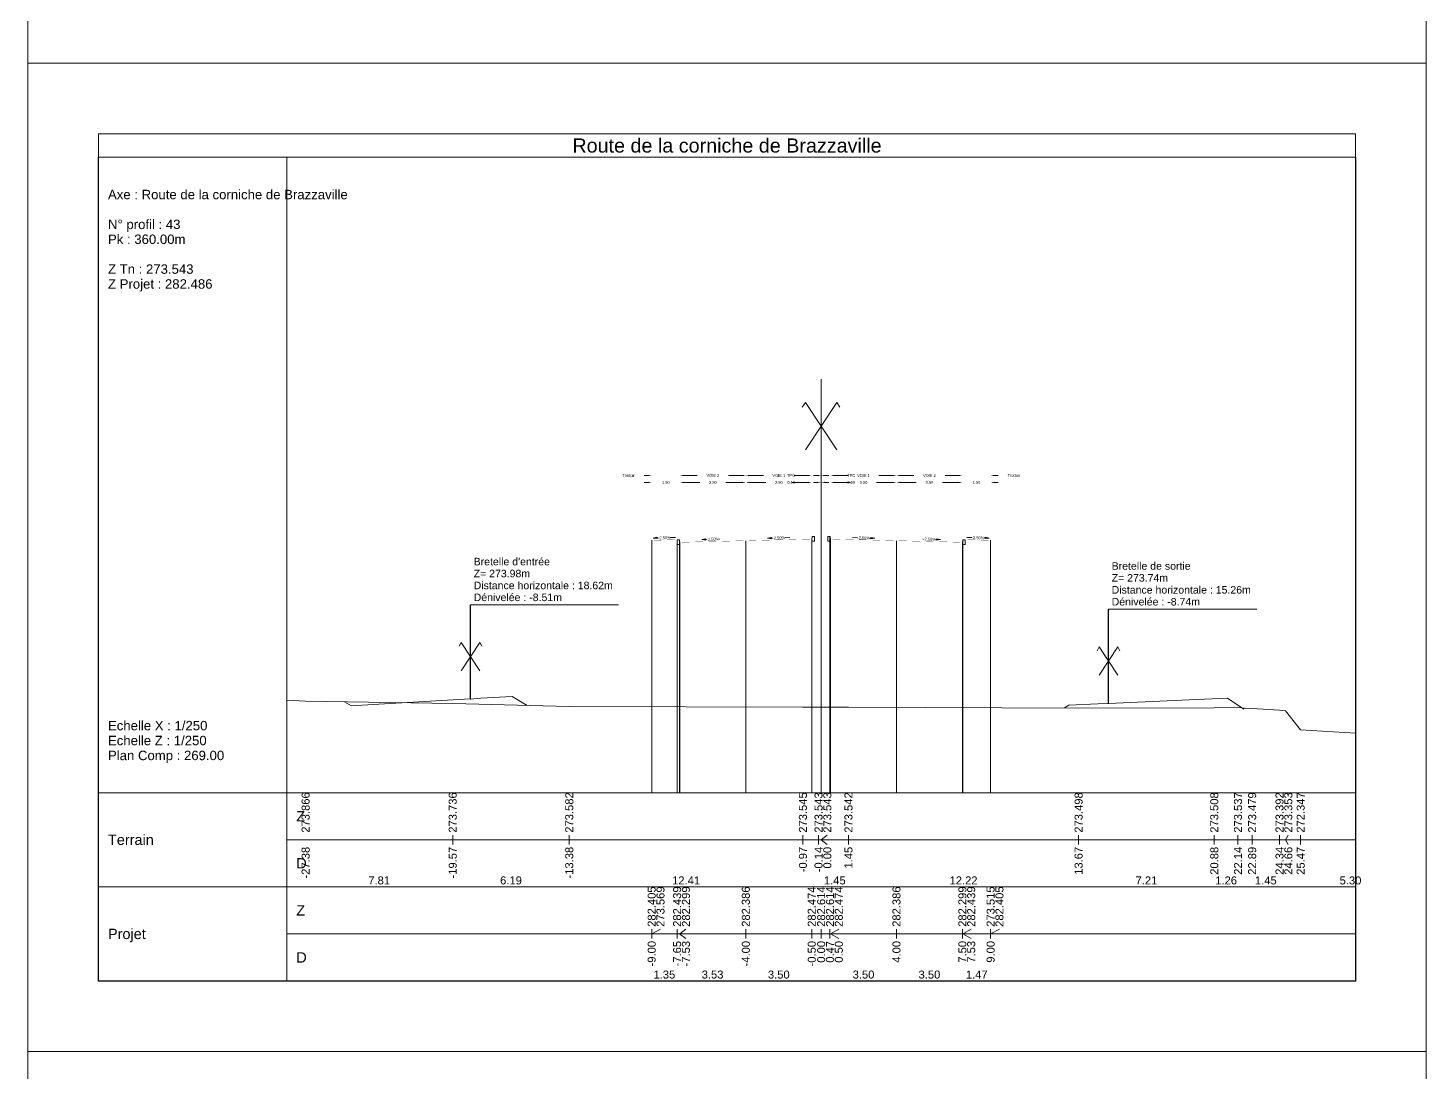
# Model space of a CAD drawing. Extents: x 0 to 74, y -372 to 1003.
# Drawn here: x 0 to 74.2, y 561.1 to 616.5 of the extents above; entities that cross this region are included whole.
import ezdxf
from ezdxf.enums import TextEntityAlignment as Align

# ---------------------------------------------------------------- set-up
doc = ezdxf.new("R2010")
doc.units = 0
doc.header["$LTSCALE"] = 2
doc.header["$PDSIZE"] = -0.004
doc.layers.get('0').update_dxf_attribs({"lineweight": 0})
for name, color, linetype, lineweight in [('Route - Profils type - Content session name', 7, 'Continuous', 0), ('Route - Profils type - PT SC CHAU TROTTOIR', 5, 'Continuous', 0), ('Route - Route de la corniche de Brazzaville - PT - Cadre_P43', 7, 'Continuous', 0), ('Route - Route de la corniche de Brazzaville - PT - Terrain_P43', 5, 'Continuous', 0)]:
    doc.layers.add(name, color=color, linetype=linetype, lineweight=lineweight)
doc.styles.add('CadreTitre', font='arial.ttf', dxfattribs={"height": 0.003})
doc.styles.add('Cotation', font='arial.ttf')
doc.styles.add('CoteHor', font='arial.ttf', dxfattribs={"height": 0.0022})
doc.styles.add('CoteHorA', font='arial.ttf', dxfattribs={"height": 0.0022})
doc.styles.add('CoteTitre', font='arial.ttf', dxfattribs={"height": 0.0017})
doc.styles.add('CoteTitreA', font='arial.ttf', dxfattribs={"height": 0.0017})
doc.styles.add('CoteVert', font='arial.ttf', dxfattribs={"height": 0.0017})
doc.styles.add('CoteVertA', font='arial.ttf', dxfattribs={"height": 0.0017})
doc.styles.add('Multi Axes', font='arial.ttf', dxfattribs={"height": 0.4})
doc.styles.add('ProfilCartouche', font='arial.ttf', dxfattribs={"height": 0.002})
doc.dimstyles.new('BRAZZAVILLE', dxfattribs={"dimtxt": 0.15, "dimasz": 0.2, "dimexe": 0.5, "dimexo": 0.5, "dimgap": 0.5, "dimtad": 0, "dimzin": 0, "dimdsep": 46, "dimtxsty": 'Cotation', "dimsah": 1, "dimcen": 0.1, "dimse1": 1, "dimse2": 1, "dimclrd": 1, "dimclre": 256, "dimclrt": 1, "dimaunit": 2, "dimazin": 0, "dimtfac": 1, "dimtdec": 4, "dimtofl": 0, "dimtmove": 0, "dimatfit": 1, "dimfxl": 1, "dimtolj": 1, "dimtzin": 0, "dimlwd": 0, "dimlwe": 0, "dimarcsym": 0})
doc.dimstyles.get("Standard").update_dxf_attribs({"dimtxt": 0.18, "dimasz": 0.18, "dimexe": 0.18, "dimexo": 0.0625, "dimgap": 0.09, "dimtad": 0, "dimtih": 1, "dimtoh": 1, "dimdec": 4, "dimzin": 0, "dimdsep": 46, "dimtxsty": 'Standard', "dimcen": 0.09, "dimadec": 0, "dimazin": 0, "dimtfac": 1, "dimtdec": 4, "dimtofl": 0, "dimtmove": 0, "dimatfit": 3, "dimfxl": 1, "dimtolj": 1, "dimtzin": 0, "dimarcsym": 0})

# ---------------------------------------------------------------- blocks, each defined once
blk = doc.blocks.new('*D219')
at = {"layer": 'Defpoints', "color": 0, "transparency": 16777216}
for p in [(41.625, 592.406), (41.625, 592.402), (42.125, 589.406)]:
    blk.add_point(p, dxfattribs=at)
at = {"layer": 'Route - Profils type - PT SC CHAU TROTTOIR', "color": 1, "lineweight": 0, "transparency": 16777216}
for p, q in [((41.425, 592.402), (41.225, 592.402)), ((42.325, 592.402), (42.525, 592.402))]:
    blk.add_line(p, q, dxfattribs=at)
at = {"layer": 'Route - Profils type - PT SC CHAU TROTTOIR', "color": 1, "transparency": 16777216}
for points in [[(41.425, 592.435), (41.425, 592.369), (41.625, 592.402)], [(42.325, 592.435), (42.325, 592.369), (42.125, 592.402)]]:
    blk.add_solid(points, dxfattribs=at)
at = {"layer": 'Route - Profils type - PT SC CHAU TROTTOIR', "color": 1, "transparency": 16777216, "insert": (40.53, 592.402), "char_height": 0.15, "attachment_point": 5, "style": 'Cotation'}
blk.add_mtext('\\A1;0.50', dxfattribs=at)
blk = doc.blocks.new('*D220')
at = {"layer": 'Defpoints', "color": 0, "transparency": 16777216}
for p in [(38.125, 592.406), (38.125, 592.402), (41.625, 592.406)]:
    blk.add_point(p, dxfattribs=at)
at = {"layer": 'Route - Profils type - PT SC CHAU TROTTOIR', "color": 1, "lineweight": 0, "transparency": 16777216}
for p, q in [((38.325, 592.402), (39.18, 592.402)), ((41.425, 592.402), (40.57, 592.402))]:
    blk.add_line(p, q, dxfattribs=at)
at = {"layer": 'Route - Profils type - PT SC CHAU TROTTOIR', "color": 1, "transparency": 16777216}
for points in [[(38.325, 592.435), (38.325, 592.369), (38.125, 592.402)], [(41.425, 592.435), (41.425, 592.369), (41.625, 592.402)]]:
    blk.add_solid(points, dxfattribs=at)
at = {"layer": 'Route - Profils type - PT SC CHAU TROTTOIR', "color": 1, "transparency": 16777216, "insert": (39.875, 592.402), "char_height": 0.15, "attachment_point": 5, "style": 'Cotation'}
blk.add_mtext('\\A1;3.50', dxfattribs=at)
blk = doc.blocks.new('*D221')
at = {"layer": 'Defpoints', "color": 0, "transparency": 16777216}
for p in [(34.625, 592.406), (34.625, 592.402), (38.125, 592.406)]:
    blk.add_point(p, dxfattribs=at)
at = {"layer": 'Route - Profils type - PT SC CHAU TROTTOIR', "color": 1, "lineweight": 0, "transparency": 16777216}
for p, q in [((34.825, 592.402), (35.68, 592.402)), ((37.925, 592.402), (37.07, 592.402))]:
    blk.add_line(p, q, dxfattribs=at)
at = {"layer": 'Route - Profils type - PT SC CHAU TROTTOIR', "color": 1, "transparency": 16777216}
for points in [[(34.825, 592.435), (34.825, 592.369), (34.625, 592.402)], [(37.925, 592.435), (37.925, 592.369), (38.125, 592.402)]]:
    blk.add_solid(points, dxfattribs=at)
at = {"layer": 'Route - Profils type - PT SC CHAU TROTTOIR', "color": 1, "transparency": 16777216, "insert": (36.375, 592.402), "char_height": 0.15, "attachment_point": 5, "style": 'Cotation'}
blk.add_mtext('\\A1;3.50', dxfattribs=at)
blk = doc.blocks.new('*D222')
at = {"layer": 'Defpoints', "color": 0, "transparency": 16777216}
for p in [(33.125, 592.406), (33.125, 592.402), (34.625, 592.406)]:
    blk.add_point(p, dxfattribs=at)
at = {"layer": 'Route - Profils type - PT SC CHAU TROTTOIR', "color": 1, "lineweight": 0, "transparency": 16777216}
for p, q in [((32.925, 592.402), (32.725, 592.402)), ((34.825, 592.402), (35.025, 592.402))]:
    blk.add_line(p, q, dxfattribs=at)
at = {"layer": 'Route - Profils type - PT SC CHAU TROTTOIR', "color": 1, "transparency": 16777216}
for points in [[(32.925, 592.435), (32.925, 592.369), (33.125, 592.402)], [(34.825, 592.435), (34.825, 592.369), (34.625, 592.402)]]:
    blk.add_solid(points, dxfattribs=at)
at = {"layer": 'Route - Profils type - PT SC CHAU TROTTOIR', "color": 1, "transparency": 16777216, "insert": (33.875, 592.402), "char_height": 0.15, "attachment_point": 5, "style": 'Cotation'}
blk.add_mtext('\\A1;1.50', dxfattribs=at)
blk = doc.blocks.new('*D223')
at = {"layer": 'Defpoints', "color": 0, "transparency": 16777216}
for p in [(41.625, 592.765), (41.625, 592.206), (42.125, 589.406)]:
    blk.add_point(p, dxfattribs=at)
at = {"layer": 'Route - Profils type - PT SC CHAU TROTTOIR', "color": 1, "lineweight": 0, "transparency": 16777216}
for p, q in [((41.425, 592.765), (41.225, 592.765)), ((42.325, 592.765), (42.525, 592.765))]:
    blk.add_line(p, q, dxfattribs=at)
at = {"layer": 'Route - Profils type - PT SC CHAU TROTTOIR', "color": 1, "transparency": 16777216}
for points in [[(41.425, 592.799), (41.425, 592.732), (41.625, 592.765)], [(42.325, 592.799), (42.325, 592.732), (42.125, 592.765)]]:
    blk.add_solid(points, dxfattribs=at)
at = {"layer": 'Route - Profils type - PT SC CHAU TROTTOIR', "color": 1, "transparency": 16777216, "insert": (40.522, 592.765), "char_height": 0.15, "attachment_point": 5, "style": 'Cotation'}
blk.add_mtext('\\A1;TPC', dxfattribs=at)
blk = doc.blocks.new('*D224')
at = {"layer": 'Defpoints', "color": 0, "transparency": 16777216}
for p in [(38.125, 592.765), (38.125, 592.406), (41.625, 592.206)]:
    blk.add_point(p, dxfattribs=at)
at = {"layer": 'Route - Profils type - PT SC CHAU TROTTOIR', "color": 1, "lineweight": 0, "transparency": 16777216}
for p, q in [((38.325, 592.765), (39.057, 592.765)), ((41.425, 592.765), (40.693, 592.765))]:
    blk.add_line(p, q, dxfattribs=at)
at = {"layer": 'Route - Profils type - PT SC CHAU TROTTOIR', "color": 1, "transparency": 16777216}
for points in [[(38.325, 592.799), (38.325, 592.732), (38.125, 592.765)], [(41.425, 592.799), (41.425, 592.732), (41.625, 592.765)]]:
    blk.add_solid(points, dxfattribs=at)
at = {"layer": 'Route - Profils type - PT SC CHAU TROTTOIR', "color": 1, "transparency": 16777216, "insert": (39.875, 592.765), "char_height": 0.15, "attachment_point": 5, "style": 'Cotation'}
blk.add_mtext('\\A1;VOIE 1', dxfattribs=at)
blk = doc.blocks.new('*D225')
at = {"layer": 'Defpoints', "color": 0, "transparency": 16777216}
for p in [(34.625, 592.765), (34.625, 592.406), (38.125, 592.406)]:
    blk.add_point(p, dxfattribs=at)
at = {"layer": 'Route - Profils type - PT SC CHAU TROTTOIR', "color": 1, "lineweight": 0, "transparency": 16777216}
for p, q in [((34.825, 592.765), (35.543, 592.765)), ((37.925, 592.765), (37.207, 592.765))]:
    blk.add_line(p, q, dxfattribs=at)
at = {"layer": 'Route - Profils type - PT SC CHAU TROTTOIR', "color": 1, "transparency": 16777216}
for points in [[(34.825, 592.799), (34.825, 592.732), (34.625, 592.765)], [(37.925, 592.799), (37.925, 592.732), (38.125, 592.765)]]:
    blk.add_solid(points, dxfattribs=at)
at = {"layer": 'Route - Profils type - PT SC CHAU TROTTOIR', "color": 1, "transparency": 16777216, "insert": (36.375, 592.765), "char_height": 0.15, "attachment_point": 5, "style": 'Cotation'}
blk.add_mtext('\\A1;VOIE 2', dxfattribs=at)
blk = doc.blocks.new('*D226')
at = {"layer": 'Defpoints', "color": 0, "transparency": 16777216}
for p in [(33.125, 592.765), (33.125, 592.406), (34.625, 592.406)]:
    blk.add_point(p, dxfattribs=at)
at = {"layer": 'Route - Profils type - PT SC CHAU TROTTOIR', "color": 1, "lineweight": 0, "transparency": 16777216}
for p, q in [((32.925, 592.765), (32.725, 592.765)), ((34.825, 592.765), (35.025, 592.765))]:
    blk.add_line(p, q, dxfattribs=at)
at = {"layer": 'Route - Profils type - PT SC CHAU TROTTOIR', "color": 1, "transparency": 16777216}
for points in [[(32.925, 592.799), (32.925, 592.732), (33.125, 592.765)], [(34.825, 592.799), (34.825, 592.732), (34.625, 592.765)]]:
    blk.add_solid(points, dxfattribs=at)
at = {"layer": 'Route - Profils type - PT SC CHAU TROTTOIR', "color": 1, "transparency": 16777216, "insert": (31.894, 592.765), "char_height": 0.15, "attachment_point": 5, "style": 'Cotation'}
blk.add_mtext('\\A1;Trottoir', dxfattribs=at)
blk = doc.blocks.new('MENSURA_COTEPENTE_73')
at = {"layer": 'Route - Profils type - PT SC CHAU TROTTOIR', "linetype": 'Continuous', "lineweight": 0}
blk.add_hatch(color=1, dxfattribs=at).paths.add_polyline_path([(0.15793, -1.78104), (0.15713, -1.78092), (0.15792, -1.78076)])
at = {"layer": 'Route - Profils type - PT SC CHAU TROTTOIR', "color": 1, "linetype": 'Continuous', "lineweight": 0}
for p, q in [((0.15792, -1.7809), (0.15816, -1.78089)), ((0.16081, -1.78083), (0.16185, -1.7808))]:
    blk.add_line(p, q, dxfattribs=at)
at = {"layer": 'Route - Profils type - PT SC CHAU TROTTOIR', "color": 1, "linetype": 'Continuous', "lineweight": 0, "flags": 128}
blk.add_lwpolyline([(0.15793, -1.78104), (0.15713, -1.78092), (0.15792, -1.78076), (0.15793, -1.78104)], close=True, dxfattribs=at)
at = {"layer": 'Route - Profils type - PT SC CHAU TROTTOIR', "color": 1, "style": 'Cotation'}
blk.add_text('-2.50%', height=0.0006, rotation=-358.5679, dxfattribs=at).set_placement((0.15949, -1.78086), align=Align.MIDDLE_CENTER)
blk = doc.blocks.new('MENSURA_COTEPENTE_74')
at = {"layer": 'Route - Profils type - PT SC CHAU TROTTOIR', "linetype": 'Continuous', "lineweight": 0}
blk.add_hatch(color=1, dxfattribs=at).paths.add_polyline_path([(0.14393, -1.78132), (0.14312, -1.7812), (0.14392, -1.78104)])
at = {"layer": 'Route - Profils type - PT SC CHAU TROTTOIR', "color": 1, "linetype": 'Continuous', "lineweight": 0}
for p, q in [((0.14392, -1.78118), (0.14416, -1.78118)), ((0.14681, -1.78111), (0.14692, -1.78111))]:
    blk.add_line(p, q, dxfattribs=at)
at = {"layer": 'Route - Profils type - PT SC CHAU TROTTOIR', "color": 1, "linetype": 'Continuous', "lineweight": 0, "flags": 128}
blk.add_lwpolyline([(0.14393, -1.78132), (0.14312, -1.7812), (0.14392, -1.78104), (0.14393, -1.78132)], close=True, dxfattribs=at)
at = {"layer": 'Route - Profils type - PT SC CHAU TROTTOIR', "color": 1, "style": 'Cotation'}
blk.add_text('-2.50%', height=0.0006, rotation=-358.5679, dxfattribs=at).set_placement((0.14549, -1.78114), align=Align.MIDDLE_CENTER)
blk = doc.blocks.new('MENSURA_COTEPENTE_75')
at = {"layer": 'Route - Profils type - PT SC CHAU TROTTOIR', "linetype": 'Continuous', "lineweight": 0}
blk.add_hatch(color=1, dxfattribs=at).paths.add_polyline_path([(0.13363, -1.78102), (0.13282, -1.78089), (0.13362, -1.78073)])
at = {"layer": 'Route - Profils type - PT SC CHAU TROTTOIR', "color": 1, "linetype": 'Continuous', "lineweight": 0}
for p, q in [((0.13362, -1.78087), (0.13386, -1.78087)), ((0.13651, -1.7808), (0.13755, -1.78078))]:
    blk.add_line(p, q, dxfattribs=at)
at = {"layer": 'Route - Profils type - PT SC CHAU TROTTOIR', "color": 1, "linetype": 'Continuous', "lineweight": 0, "flags": 128}
blk.add_lwpolyline([(0.13363, -1.78102), (0.13282, -1.78089), (0.13362, -1.78073), (0.13363, -1.78102)], close=True, dxfattribs=at)
at = {"layer": 'Route - Profils type - PT SC CHAU TROTTOIR', "color": 1, "style": 'Cotation'}
blk.add_text('-2.50%', height=0.0006, rotation=-358.5679, dxfattribs=at).set_placement((0.13519, -1.78084), align=Align.MIDDLE_CENTER)
blk = doc.blocks.new('T2__mirroredMSX', base_point=(-6.713, 11.473))
at = {"linetype": 'Continuous', "flags": 128}
blk.add_lwpolyline([(-6.837, 11.703), (-6.863, 11.583), (-6.863, 11.473), (-6.713, 11.473), (-6.713, 11.723), (-6.818, 11.719, 0.339869)], format="xyb", close=True, dxfattribs=at)
blk = doc.blocks.new('T2', base_point=(-6.713, 11.473))
at = {"linetype": 'Continuous', "flags": 128}
blk.add_lwpolyline([(-6.837, 11.703), (-6.863, 11.583), (-6.863, 11.473), (-6.713, 11.473), (-6.713, 11.723), (-6.818, 11.719, 0.339869)], format="xyb", close=True, dxfattribs=at)
blk = doc.blocks.new('*D230')
at = {"layer": 'Defpoints', "color": 0, "transparency": 16777216}
for p in [(42.625, 592.406), (42.625, 592.402), (42.125, 589.406)]:
    blk.add_point(p, dxfattribs=at)
at = {"layer": 'Route - Profils type - PT SC CHAU TROTTOIR', "color": 1, "lineweight": 0, "transparency": 16777216}
for p, q in [((41.925, 592.402), (41.725, 592.402)), ((42.825, 592.402), (43.025, 592.402))]:
    blk.add_line(p, q, dxfattribs=at)
at = {"layer": 'Route - Profils type - PT SC CHAU TROTTOIR', "color": 1, "transparency": 16777216}
for points in [[(41.925, 592.435), (41.925, 592.369), (42.125, 592.402)], [(42.825, 592.435), (42.825, 592.369), (42.625, 592.402)]]:
    blk.add_solid(points, dxfattribs=at)
at = {"layer": 'Route - Profils type - PT SC CHAU TROTTOIR', "color": 1, "transparency": 16777216, "insert": (43.72, 592.402), "char_height": 0.15, "attachment_point": 5, "style": 'Cotation'}
blk.add_mtext('\\A1;0.50', dxfattribs=at)
blk = doc.blocks.new('*D231')
at = {"layer": 'Defpoints', "color": 0, "transparency": 16777216}
for p in [(42.625, 592.406), (46.125, 592.406), (46.125, 592.402)]:
    blk.add_point(p, dxfattribs=at)
at = {"layer": 'Route - Profils type - PT SC CHAU TROTTOIR', "color": 1, "lineweight": 0, "transparency": 16777216}
for p, q in [((42.825, 592.402), (43.68, 592.402)), ((45.925, 592.402), (45.07, 592.402))]:
    blk.add_line(p, q, dxfattribs=at)
at = {"layer": 'Route - Profils type - PT SC CHAU TROTTOIR', "color": 1, "transparency": 16777216}
for points in [[(42.825, 592.435), (42.825, 592.369), (42.625, 592.402)], [(45.925, 592.435), (45.925, 592.369), (46.125, 592.402)]]:
    blk.add_solid(points, dxfattribs=at)
at = {"layer": 'Route - Profils type - PT SC CHAU TROTTOIR', "color": 1, "transparency": 16777216, "insert": (44.375, 592.402), "char_height": 0.15, "attachment_point": 5, "style": 'Cotation'}
blk.add_mtext('\\A1;3.50', dxfattribs=at)
blk = doc.blocks.new('*D232')
at = {"layer": 'Defpoints', "color": 0, "transparency": 16777216}
for p in [(46.125, 592.406), (49.625, 592.406), (49.625, 592.402)]:
    blk.add_point(p, dxfattribs=at)
at = {"layer": 'Route - Profils type - PT SC CHAU TROTTOIR', "color": 1, "lineweight": 0, "transparency": 16777216}
for p, q in [((46.325, 592.402), (47.18, 592.402)), ((49.425, 592.402), (48.57, 592.402))]:
    blk.add_line(p, q, dxfattribs=at)
at = {"layer": 'Route - Profils type - PT SC CHAU TROTTOIR', "color": 1, "transparency": 16777216}
for points in [[(46.325, 592.435), (46.325, 592.369), (46.125, 592.402)], [(49.425, 592.435), (49.425, 592.369), (49.625, 592.402)]]:
    blk.add_solid(points, dxfattribs=at)
at = {"layer": 'Route - Profils type - PT SC CHAU TROTTOIR', "color": 1, "transparency": 16777216, "insert": (47.875, 592.402), "char_height": 0.15, "attachment_point": 5, "style": 'Cotation'}
blk.add_mtext('\\A1;3.50', dxfattribs=at)
blk = doc.blocks.new('*D233')
at = {"layer": 'Defpoints', "color": 0, "transparency": 16777216}
for p in [(49.625, 592.406), (51.125, 592.406), (51.125, 592.402)]:
    blk.add_point(p, dxfattribs=at)
at = {"layer": 'Route - Profils type - PT SC CHAU TROTTOIR', "color": 1, "lineweight": 0, "transparency": 16777216}
for p, q in [((49.425, 592.402), (49.225, 592.402)), ((51.325, 592.402), (51.525, 592.402))]:
    blk.add_line(p, q, dxfattribs=at)
at = {"layer": 'Route - Profils type - PT SC CHAU TROTTOIR', "color": 1, "transparency": 16777216}
for points in [[(49.425, 592.435), (49.425, 592.369), (49.625, 592.402)], [(51.325, 592.435), (51.325, 592.369), (51.125, 592.402)]]:
    blk.add_solid(points, dxfattribs=at)
at = {"layer": 'Route - Profils type - PT SC CHAU TROTTOIR', "color": 1, "transparency": 16777216, "insert": (50.375, 592.402), "char_height": 0.15, "attachment_point": 5, "style": 'Cotation'}
blk.add_mtext('\\A1;1.50', dxfattribs=at)
blk = doc.blocks.new('*D234')
at = {"layer": 'Defpoints', "color": 0, "transparency": 16777216}
for p in [(42.625, 592.765), (42.625, 592.206), (42.125, 589.406)]:
    blk.add_point(p, dxfattribs=at)
at = {"layer": 'Route - Profils type - PT SC CHAU TROTTOIR', "color": 1, "lineweight": 0, "transparency": 16777216}
for p, q in [((41.925, 592.765), (41.725, 592.765)), ((42.825, 592.765), (43.025, 592.765))]:
    blk.add_line(p, q, dxfattribs=at)
at = {"layer": 'Route - Profils type - PT SC CHAU TROTTOIR', "color": 1, "transparency": 16777216}
for points in [[(41.925, 592.799), (41.925, 592.732), (42.125, 592.765)], [(42.825, 592.799), (42.825, 592.732), (42.625, 592.765)]]:
    blk.add_solid(points, dxfattribs=at)
at = {"layer": 'Route - Profils type - PT SC CHAU TROTTOIR', "color": 1, "transparency": 16777216, "insert": (43.728, 592.765), "char_height": 0.15, "attachment_point": 5, "style": 'Cotation'}
blk.add_mtext('\\A1;TPC', dxfattribs=at)
blk = doc.blocks.new('*D235')
at = {"layer": 'Defpoints', "color": 0, "transparency": 16777216}
for p in [(46.125, 592.765), (42.625, 592.206), (46.125, 592.406)]:
    blk.add_point(p, dxfattribs=at)
at = {"layer": 'Route - Profils type - PT SC CHAU TROTTOIR', "color": 1, "lineweight": 0, "transparency": 16777216}
for p, q in [((42.825, 592.765), (43.557, 592.765)), ((45.925, 592.765), (45.193, 592.765))]:
    blk.add_line(p, q, dxfattribs=at)
at = {"layer": 'Route - Profils type - PT SC CHAU TROTTOIR', "color": 1, "transparency": 16777216}
for points in [[(42.825, 592.799), (42.825, 592.732), (42.625, 592.765)], [(45.925, 592.799), (45.925, 592.732), (46.125, 592.765)]]:
    blk.add_solid(points, dxfattribs=at)
at = {"layer": 'Route - Profils type - PT SC CHAU TROTTOIR', "color": 1, "transparency": 16777216, "insert": (44.375, 592.765), "char_height": 0.15, "attachment_point": 5, "style": 'Cotation'}
blk.add_mtext('\\A1;VOIE 1', dxfattribs=at)
blk = doc.blocks.new('*D236')
at = {"layer": 'Defpoints', "color": 0, "transparency": 16777216}
for p in [(49.625, 592.765), (46.125, 592.406), (49.625, 592.406)]:
    blk.add_point(p, dxfattribs=at)
at = {"layer": 'Route - Profils type - PT SC CHAU TROTTOIR', "color": 1, "lineweight": 0, "transparency": 16777216}
for p, q in [((46.325, 592.765), (47.043, 592.765)), ((49.425, 592.765), (48.707, 592.765))]:
    blk.add_line(p, q, dxfattribs=at)
at = {"layer": 'Route - Profils type - PT SC CHAU TROTTOIR', "color": 1, "transparency": 16777216}
for points in [[(46.325, 592.799), (46.325, 592.732), (46.125, 592.765)], [(49.425, 592.799), (49.425, 592.732), (49.625, 592.765)]]:
    blk.add_solid(points, dxfattribs=at)
at = {"layer": 'Route - Profils type - PT SC CHAU TROTTOIR', "color": 1, "transparency": 16777216, "insert": (47.875, 592.765), "char_height": 0.15, "attachment_point": 5, "style": 'Cotation'}
blk.add_mtext('\\A1;VOIE 2', dxfattribs=at)
blk = doc.blocks.new('*D237')
at = {"layer": 'Defpoints', "color": 0, "transparency": 16777216}
for p in [(51.125, 592.765), (49.625, 592.406), (51.125, 592.406)]:
    blk.add_point(p, dxfattribs=at)
at = {"layer": 'Route - Profils type - PT SC CHAU TROTTOIR', "color": 1, "lineweight": 0, "transparency": 16777216}
for p, q in [((49.425, 592.765), (49.225, 592.765)), ((51.325, 592.765), (51.525, 592.765))]:
    blk.add_line(p, q, dxfattribs=at)
at = {"layer": 'Route - Profils type - PT SC CHAU TROTTOIR', "color": 1, "transparency": 16777216}
for points in [[(49.425, 592.799), (49.425, 592.732), (49.625, 592.765)], [(51.325, 592.799), (51.325, 592.732), (51.125, 592.765)]]:
    blk.add_solid(points, dxfattribs=at)
at = {"layer": 'Route - Profils type - PT SC CHAU TROTTOIR', "color": 1, "transparency": 16777216, "insert": (52.356, 592.765), "char_height": 0.15, "attachment_point": 5, "style": 'Cotation'}
blk.add_mtext('\\A1;Trottoir', dxfattribs=at)
blk = doc.blocks.new('MENSURA_COTEPENTE_76')
at = {"layer": 'Route - Profils type - PT SC CHAU TROTTOIR', "linetype": 'Continuous', "lineweight": 0}
blk.add_hatch(color=1, dxfattribs=at).paths.add_polyline_path([(0.17907, -1.78104), (0.17987, -1.78092), (0.17908, -1.78076)])
at = {"layer": 'Route - Profils type - PT SC CHAU TROTTOIR', "color": 1, "linetype": 'Continuous', "lineweight": 0}
for p, q in [((0.17619, -1.78083), (0.17515, -1.7808)), ((0.17908, -1.7809), (0.17884, -1.78089))]:
    blk.add_line(p, q, dxfattribs=at)
at = {"layer": 'Route - Profils type - PT SC CHAU TROTTOIR', "color": 1, "linetype": 'Continuous', "lineweight": 0, "flags": 128}
blk.add_lwpolyline([(0.17907, -1.78104), (0.17987, -1.78092), (0.17908, -1.78076), (0.17907, -1.78104)], close=True, dxfattribs=at)
at = {"layer": 'Route - Profils type - PT SC CHAU TROTTOIR', "color": 1, "style": 'Cotation'}
blk.add_text('-2.50%', height=0.0006, rotation=358.5679, dxfattribs=at).set_placement((0.17751, -1.78086), align=Align.MIDDLE_CENTER)
blk = doc.blocks.new('MENSURA_COTEPENTE_77')
at = {"layer": 'Route - Profils type - PT SC CHAU TROTTOIR', "linetype": 'Continuous', "lineweight": 0}
blk.add_hatch(color=1, dxfattribs=at).paths.add_polyline_path([(0.19307, -1.78132), (0.19388, -1.7812), (0.19308, -1.78104)])
at = {"layer": 'Route - Profils type - PT SC CHAU TROTTOIR', "color": 1, "linetype": 'Continuous', "lineweight": 0}
for p, q in [((0.19019, -1.78111), (0.19008, -1.78111)), ((0.19308, -1.78118), (0.19284, -1.78118))]:
    blk.add_line(p, q, dxfattribs=at)
at = {"layer": 'Route - Profils type - PT SC CHAU TROTTOIR', "color": 1, "linetype": 'Continuous', "lineweight": 0, "flags": 128}
blk.add_lwpolyline([(0.19307, -1.78132), (0.19388, -1.7812), (0.19308, -1.78104), (0.19307, -1.78132)], close=True, dxfattribs=at)
at = {"layer": 'Route - Profils type - PT SC CHAU TROTTOIR', "color": 1, "style": 'Cotation'}
blk.add_text('-2.50%', height=0.0006, rotation=358.5679, dxfattribs=at).set_placement((0.19151, -1.78114), align=Align.MIDDLE_CENTER)
blk = doc.blocks.new('MENSURA_COTEPENTE_78')
at = {"layer": 'Route - Profils type - PT SC CHAU TROTTOIR', "linetype": 'Continuous', "lineweight": 0}
blk.add_hatch(color=1, dxfattribs=at).paths.add_polyline_path([(0.20337, -1.78102), (0.20418, -1.78089), (0.20338, -1.78073)])
at = {"layer": 'Route - Profils type - PT SC CHAU TROTTOIR', "color": 1, "linetype": 'Continuous', "lineweight": 0}
for p, q in [((0.20049, -1.7808), (0.19945, -1.78078)), ((0.20338, -1.78087), (0.20314, -1.78087))]:
    blk.add_line(p, q, dxfattribs=at)
at = {"layer": 'Route - Profils type - PT SC CHAU TROTTOIR', "color": 1, "linetype": 'Continuous', "lineweight": 0, "flags": 128}
blk.add_lwpolyline([(0.20337, -1.78102), (0.20418, -1.78089), (0.20338, -1.78073), (0.20337, -1.78102)], close=True, dxfattribs=at)
at = {"layer": 'Route - Profils type - PT SC CHAU TROTTOIR', "color": 1, "style": 'Cotation'}
blk.add_text('-2.50%', height=0.0006, rotation=358.5679, dxfattribs=at).set_placement((0.20181, -1.78084), align=Align.MIDDLE_CENTER)
blk = doc.blocks.new('MENSURA_LEADER79', base_point=(0.22954, -1.79603))
at = {"layer": 'Route - Profils type - Content session name'}
blk.add_line((0.22954, -1.79603), (0.26102, -1.79603), dxfattribs=at)
at = {"layer": 'Route - Profils type - Content session name', "style": 'Multi Axes'}
for s, p in [('Bretelle de sortie', (0.23021, -1.78603)), ('Z= 273.74m', (0.23021, -1.78856)), ('Distance horizontale : 15.26m', (0.23021, -1.7911)), ('Dénivelée : -8.74m', (0.23021, -1.79363))]:
    blk.add_text(s, height=0.0016, dxfattribs=at).set_placement(p, align=Align.TOP_LEFT)
blk = doc.blocks.new('MENSURA_LEADER80', base_point=(0.09401, -1.79509))
at = {"layer": 'Route - Profils type - Content session name'}
blk.add_line((0.09401, -1.79509), (0.12548, -1.79509), dxfattribs=at)
at = {"layer": 'Route - Profils type - Content session name', "style": 'Multi Axes'}
for s, p in [('Z= 273.98m', (0.09468, -1.78763)), ("Bretelle d'entrée", (0.09468, -1.78509)), ('Distance horizontale : 18.62m', (0.09468, -1.79016)), ('Dénivelée : -8.51m', (0.09468, -1.79269))]:
    blk.add_text(s, height=0.0016, dxfattribs=at).set_placement(p, align=Align.TOP_LEFT)

msp = doc.modelspace()

# ---------------------------------------------------------------- linework, layer by layer
at = {"flags": 128}
for points in [[(0, 614.67), (0, 667.17), (74.25, 667.17), (74.25, 614.67)], [(0, 562.17), (0, 614.67), (74.25, 614.67), (74.25, 562.17)], [(3.75, 565.92), (3.75, 610.92), (70.5, 610.92), (70.5, 565.92)], [(0, 509.67), (0, 562.17), (74.25, 562.17), (74.25, 509.67)]]:
    msp.add_lwpolyline(points, close=True, dxfattribs=at)
at = {"layer": 'Route - Profils type - Content session name'}
for p, q in [((23.503, 580.896), (23.503, 584.396)), ((22.903, 583.696), (23.003, 583.896)), ((23.003, 583.896), (24.003, 582.396)), ((24.003, 583.896), (23.003, 582.396)), ((24.103, 583.696), (24.003, 583.896)), ((56.786, 583.463), (56.886, 583.663)), ((56.886, 583.663), (57.886, 582.163)), ((57.886, 583.663), (56.886, 582.163)), ((57.386, 580.663), (57.386, 584.163)), ((57.986, 583.463), (57.886, 583.663))]:
    msp.add_line(p, q, dxfattribs=at)
at = {"layer": 'Route - Profils type - Content session name', "color": 251, "linetype": 'Continuous', "flags": 128}
for points in [[(16.81, 580.751), (17.186, 580.531), (18.331, 580.597), (23.484, 580.898), (23.503, 580.896), (24.056, 580.932), (25.721, 581.037), (26.517, 580.557)], [(55.058, 580.421), (55.282, 580.567), (56.819, 580.641), (57.331, 580.664), (57.386, 580.663), (61.673, 580.855), (63.71, 580.938), (64.581, 580.365)]]:
    msp.add_lwpolyline(points, dxfattribs=at)
at = {"layer": 'Route - Profils type - Content session name'}
for p in [(23.503, 580.896), (57.386, 580.663)]:
    msp.add_point(p, dxfattribs=at)
at = {"layer": 'Route - Profils type - PT SC CHAU TROTTOIR', "color": 1, "linetype": 'Continuous', "flags": 128}
for points in [[(42.125, 589.534, 0.01, 0.01, 0), (41.775, 589.534, 0.01, 0.01, 0), (41.655, 589.534, 0.01, 0.01, 0), (41.625, 589.394, 0.01, 0.01, 0), (38.125, 589.306, 0.01, 0.01, 0), (34.625, 589.219, 0.01, 0.01, 0), (34.595, 589.359, 0.01, 0.01, 0), (34.475, 589.359, 0.01, 0.01, 0), (33.125, 589.325, 0.01, 0.01, 0), (33.125, 580.489, 0.01, 0.01, 0)], [(42.125, 589.534, 0.01, 0.01, 0), (42.475, 589.534, 0.01, 0.01, 0), (42.595, 589.534, 0.01, 0.01, 0), (42.625, 589.394, 0.01, 0.01, 0), (46.125, 589.306, 0.01, 0.01, 0), (49.625, 589.219, 0.01, 0.01, 0), (49.655, 589.359, 0.01, 0.01, 0), (49.775, 589.359, 0.01, 0.01, 0), (51.125, 589.325, 0.01, 0.01, 0), (51.125, 580.435, 0.01, 0.01, 0)]]:
    msp.add_lwpolyline(points, format="xyseb", dxfattribs=at)
at = {"layer": 'Route - Route de la corniche de Brazzaville - PT - Cadre_P43', "color": 7, "linetype": 'Continuous'}
for p, q in [((13.75, 609.67), (13.75, 565.92)), ((42.125, 592.889), (42.125, 597.889)), ((41.125, 596.389), (41.292, 596.639)), ((42.958, 594.139), (41.292, 596.639)), ((41.292, 594.139), (42.958, 596.639)), ((43.125, 596.389), (42.958, 596.639)), ((42.125, 575.92), (42.125, 592.889)), ((33.125, 575.92), (33.125, 589.325)), ((33.125, 575.92), (33.125, 589.325)), ((34.475, 575.92), (34.475, 589.359)), ((34.475, 575.92), (34.475, 589.359)), ((34.595, 575.92), (34.595, 589.359)), ((34.625, 575.92), (34.625, 589.219)), ((38.125, 575.92), (38.125, 589.306)), ((38.125, 575.92), (38.125, 589.306)), ((41.625, 575.92), (41.625, 589.394)), ((41.625, 575.92), (41.625, 589.394)), ((42.125, 575.92), (42.125, 589.534)), ((42.125, 575.92), (42.125, 589.534)), ((42.595, 575.92), (42.595, 589.534)), ((42.595, 575.92), (42.595, 589.534)), ((42.625, 575.92), (42.625, 589.394)), ((42.625, 575.92), (42.625, 589.394)), ((46.125, 575.92), (46.125, 589.306)), ((46.125, 575.92), (46.125, 589.306)), ((49.625, 575.92), (49.625, 589.219)), ((49.625, 575.92), (49.625, 589.219)), ((49.655, 575.92), (49.655, 589.359)), ((49.655, 575.92), (49.655, 589.359)), ((51.125, 575.92), (51.125, 589.325)), ((33.125, 575.92), (33.125, 580.489)), ((51.125, 575.92), (51.125, 580.435)), ((51.125, 575.92), (51.125, 580.435)), ((70.5, 575.92), (3.75, 575.92)), ((70.5, 573.42), (13.75, 573.42)), ((70.5, 570.92), (3.75, 570.92)), ((70.5, 570.92), (3.75, 570.92)), ((70.5, 570.92), (3.75, 570.92)), ((70.5, 570.92), (3.75, 570.92)), ((70.5, 570.92), (3.75, 570.92)), ((70.5, 570.92), (3.75, 570.92)), ((70.5, 570.92), (3.75, 570.92)), ((70.5, 568.42), (13.75, 568.42)), ((33.125, 568.67), (33.125, 568.42)), ((33.593, 568.67), (33.125, 568.42)), ((33.125, 568.17), (33.125, 568.42)), ((34.475, 568.67), (34.475, 568.42)), ((34.475, 568.17), (34.475, 568.42)), ((34.943, 568.17), (34.595, 568.42)), ((34.943, 568.67), (34.625, 568.42)), ((38.125, 568.67), (38.125, 568.42)), ((38.125, 568.17), (38.125, 568.42)), ((41.625, 568.67), (41.625, 568.42)), ((41.625, 568.17), (41.625, 568.42)), ((42.125, 568.67), (42.125, 568.42)), ((42.125, 568.17), (42.125, 568.42)), ((42.595, 568.67), (42.595, 568.42)), ((42.595, 568.17), (42.595, 568.42)), ((43.062, 568.67), (42.625, 568.42)), ((43.062, 568.17), (42.625, 568.42)), ((46.125, 568.67), (46.125, 568.42)), ((46.125, 568.17), (46.125, 568.42)), ((49.625, 568.67), (49.625, 568.42)), ((49.625, 568.17), (49.625, 568.42)), ((50.093, 568.67), (49.655, 568.42)), ((50.093, 568.17), (49.655, 568.42)), ((51.125, 568.67), (51.125, 568.42)), ((51.593, 568.67), (51.125, 568.42)), ((51.125, 568.17), (51.125, 568.42)), ((70.5, 565.92), (3.75, 565.92)), ((70.5, 565.92), (3.75, 565.92)), ((70.5, 565.92), (3.75, 565.92)), ((70.5, 565.92), (3.75, 565.92)), ((70.5, 565.92), (3.75, 565.92)), ((70.5, 565.92), (3.75, 565.92))]:
    msp.add_line(p, q, dxfattribs=at)
at = {"layer": 'Route - Route de la corniche de Brazzaville - PT - Cadre_P43', "color": 114, "linetype": 'Continuous'}
for p, q in [((22.557, 573.67), (22.557, 573.42)), ((22.557, 573.17), (22.557, 573.42)), ((28.748, 573.67), (28.748, 573.42)), ((28.748, 573.17), (28.748, 573.42)), ((41.156, 573.67), (41.156, 573.42)), ((41.156, 573.17), (41.156, 573.42)), ((41.985, 573.67), (41.985, 573.42)), ((41.985, 573.17), (41.985, 573.42)), ((42.452, 573.67), (42.125, 573.42)), ((42.452, 573.17), (42.125, 573.42)), ((43.576, 573.67), (43.576, 573.42)), ((43.576, 573.17), (43.576, 573.42)), ((55.798, 573.67), (55.798, 573.42)), ((55.798, 573.17), (55.798, 573.42)), ((63.004, 573.67), (63.004, 573.42)), ((63.004, 573.17), (63.004, 573.42)), ((64.263, 573.67), (64.263, 573.42)), ((64.263, 573.17), (64.263, 573.42)), ((65.015, 573.67), (65.015, 573.42)), ((65.015, 573.17), (65.015, 573.42)), ((66.468, 573.67), (66.468, 573.42)), ((66.468, 573.17), (66.468, 573.42)), ((66.936, 573.67), (66.786, 573.42)), ((66.936, 573.17), (66.786, 573.42)), ((67.591, 573.67), (67.591, 573.42)), ((67.591, 573.17), (67.591, 573.42))]:
    msp.add_line(p, q, dxfattribs=at)
at = {"layer": 'Route - Route de la corniche de Brazzaville - PT - Cadre_P43', "flags": 128}
msp.add_lwpolyline([(3.737, 565.907), (3.737, 609.682), (70.513, 609.682), (70.513, 565.907)], close=True, dxfattribs=at)
at = {"layer": 'Route - Route de la corniche de Brazzaville - PT - Terrain_P43', "color": 114, "linetype": 'Continuous', "flags": 128}
msp.add_lwpolyline([(13.75, 580.83), (14.744, 580.786), (22.557, 580.656), (28.748, 580.502), (41.156, 580.465), (41.985, 580.463), (42.125, 580.463), (43.576, 580.462), (55.798, 580.418), (63.004, 580.428), (64.263, 580.457), (64.587, 580.409), (65.015, 580.399), (66.468, 580.312), (66.786, 580.273), (67.591, 579.267), (70.5, 579.074)], dxfattribs=at)
msp.add_lwpolyline([(13.75, 580.83), (14.744, 580.786), (22.557, 580.656), (28.748, 580.502), (41.156, 580.465), (41.985, 580.463), (42.125, 580.463), (43.576, 580.462), (55.798, 580.418), (63.004, 580.428), (64.263, 580.457), (64.587, 580.409), (65.015, 580.399), (66.468, 580.312), (66.786, 580.273), (67.591, 579.267), (70.5, 579.074)], dxfattribs=at)

# ---------------------------------------------------------------- block references
at = {"layer": 'Route - Profils type - Content session name', "xscale": 250, "yscale": 250, "zscale": 250}
for name, p in [('MENSURA_LEADER80', (23.503, 585.896)), ('MENSURA_LEADER79', (57.386, 585.663))]:
    msp.add_blockref(name, p, dxfattribs=at)
at = {"layer": 'Route - Profils type - PT SC CHAU TROTTOIR', "xscale": 250, "yscale": 250, "zscale": 250}
for name in ['MENSURA_COTEPENTE_75', 'MENSURA_COTEPENTE_74', 'MENSURA_COTEPENTE_73', 'MENSURA_COTEPENTE_76', 'MENSURA_COTEPENTE_77', 'MENSURA_COTEPENTE_78']:
    msp.add_blockref(name, (0, 1034.67), dxfattribs=at)
at = {"layer": 'Route - Profils type - PT SC CHAU TROTTOIR', "xscale": -1, "zscale": 250}
for p in [(34.475, 589.109), (42.475, 589.284)]:
    msp.add_blockref('T2__mirroredMSX', p, dxfattribs=at)
at = {"layer": 'Route - Profils type - PT SC CHAU TROTTOIR', "zscale": 250}
for p in [(41.775, 589.284), (49.775, 589.109)]:
    msp.add_blockref('T2', p, dxfattribs=at)

# ---------------------------------------------------------------- texts
at = {"color": 7, "style": 'CadreTitre'}
msp.add_text('Route de la corniche de Brazzaville', height=0.75, dxfattribs=at).set_placement((37.125, 610.67), align=Align.TOP_CENTER)
at = {"style": 'ProfilCartouche'}
for s, p in [('Axe : Route de la corniche de Brazzaville', (4.25, 607.691)), ('N° profil : 43', (4.25, 606.107)), ('Pk : 360.00m', (4.25, 605.316)), ('Z Tn : 273.543', (4.25, 603.732)), ('Z Projet : 282.486', (4.25, 602.941)), ('Echelle X : 1/250', (4.25, 579.483)), ('Echelle Z : 1/250', (4.25, 578.691)), ('Plan Comp : 269.00', (4.25, 577.899))]:
    msp.add_text(s, height=0.5, dxfattribs=at).set_placement(p, align=Align.MIDDLE_LEFT)
at = {"layer": 'Route - Route de la corniche de Brazzaville - PT - Cadre_P43', "color": 114, "style": 'CoteVert'}
for s, p in [('273.866', (14.744, 573.795)), ('273.736', (22.557, 573.795)), ('273.582', (28.748, 573.795)), ('273.545', (41.156, 573.795)), ('273.543', (41.985, 573.795)), ('273.543', (42.452, 573.795)), ('273.542', (43.576, 573.795)), ('273.498', (55.798, 573.795)), ('273.508', (63.004, 573.795)), ('273.537', (64.263, 573.795)), ('273.479', (65.015, 573.795)), ('273.392', (66.468, 573.795)), ('273.353', (66.936, 573.795)), ('272.347', (67.591, 573.795))]:
    msp.add_text(s, height=0.425, rotation=90, dxfattribs=at).set_placement(p, align=Align.MIDDLE_LEFT)
at = {"layer": 'Route - Route de la corniche de Brazzaville - PT - Cadre_P43', "color": 114, "style": 'CoteHor'}
for s, p in [('Z', (14.25, 574.67)), ('Terrain', (4.25, 573.42)), ('D', (14.25, 572.17))]:
    msp.add_text(s, height=0.55, dxfattribs=at).set_placement(p, align=Align.MIDDLE_LEFT)
at = {"layer": 'Route - Route de la corniche de Brazzaville - PT - Cadre_P43', "color": 114, "style": 'CoteVert'}
for s, p in [('-27.38', (14.744, 573.045)), ('-19.57', (22.557, 573.045)), ('-13.38', (28.748, 573.045)), ('-0.97', (41.156, 573.045)), ('-0.14', (41.985, 573.045)), ('0.00', (42.452, 573.045)), ('1.45', (43.576, 573.045)), ('13.67', (55.798, 573.045)), ('20.88', (63.004, 573.045)), ('22.14', (64.263, 573.045)), ('22.89', (65.015, 573.045)), ('24.34', (66.468, 573.045)), ('24.66', (66.936, 573.045)), ('25.47', (67.591, 573.045))]:
    msp.add_text(s, height=0.425, rotation=90, dxfattribs=at).set_placement(p, align=Align.MIDDLE_RIGHT)
at = {"layer": 'Route - Route de la corniche de Brazzaville - PT - Cadre_P43', "color": 114, "style": 'CoteTitre'}
for s, p in [('7.81', (18.651, 570.92)), ('6.19', (25.653, 570.92)), ('12.41', (34.952, 570.92)), ('1.45', (42.85, 570.92)), ('12.22', (49.687, 570.92)), ('7.21', (59.401, 570.92)), ('1.26', (63.633, 570.92)), ('1.45', (65.742, 570.92)), ('5.30', (70.238, 570.92))]:
    msp.add_text(s, height=0.425, dxfattribs=at).set_placement(p, align=Align.BOTTOM_CENTER)
at = {"layer": 'Route - Route de la corniche de Brazzaville - PT - Cadre_P43', "color": 7, "style": 'CoteVertA'}
for s, p in [('282.405', (33.125, 568.795)), ('273.569', (33.593, 568.795)), ('282.439', (34.475, 568.795)), ('282.299', (34.943, 568.795)), ('282.386', (38.125, 568.795)), ('282.474', (41.625, 568.795)), ('282.614', (42.125, 568.795)), ('282.614', (42.595, 568.795)), ('282.474', (43.062, 568.795)), ('282.386', (46.125, 568.795)), ('282.299', (49.625, 568.795)), ('282.439', (50.093, 568.795)), ('273.515', (51.125, 568.795)), ('282.405', (51.593, 568.795))]:
    msp.add_text(s, height=0.425, rotation=90, dxfattribs=at).set_placement(p, align=Align.MIDDLE_LEFT)
at = {"layer": 'Route - Route de la corniche de Brazzaville - PT - Cadre_P43', "color": 7, "style": 'CoteHorA'}
for s, p in [('Z', (14.25, 569.67)), ('Projet', (4.25, 568.42)), ('D', (14.25, 567.17))]:
    msp.add_text(s, height=0.55, dxfattribs=at).set_placement(p, align=Align.MIDDLE_LEFT)
at = {"layer": 'Route - Route de la corniche de Brazzaville - PT - Cadre_P43', "color": 7, "style": 'CoteVertA'}
for s, p in [('-9.00', (33.125, 568.045)), ('-7.65', (34.475, 568.045)), ('-7.53', (34.943, 568.045)), ('-4.00', (38.125, 568.045)), ('-0.50', (41.625, 568.045)), ('0.00', (42.125, 568.045)), ('0.47', (42.595, 568.045)), ('0.50', (43.062, 568.045)), ('4.00', (46.125, 568.045)), ('7.50', (49.625, 568.045)), ('7.53', (50.093, 568.045)), ('9.00', (51.125, 568.045))]:
    msp.add_text(s, height=0.425, rotation=90, dxfattribs=at).set_placement(p, align=Align.MIDDLE_RIGHT)
at = {"layer": 'Route - Route de la corniche de Brazzaville - PT - Cadre_P43', "color": 7, "style": 'CoteTitreA'}
for s, p in [('1.35', (33.8, 565.92)), ('3.53', (36.36, 565.92)), ('3.50', (39.875, 565.92)), ('3.50', (44.375, 565.92)), ('3.50', (47.875, 565.92)), ('1.47', (50.39, 565.92))]:
    msp.add_text(s, height=0.425, dxfattribs=at).set_placement(p, align=Align.BOTTOM_CENTER)

# ---------------------------------------------------------------- dimensions: what is measured, and where the dimension line sits
at = {"layer": 'Route - Profils type - PT SC CHAU TROTTOIR'}
for base, p1, p2, text, picture, middle in [((33.125, 592.765), (34.625, 592.406), (33.125, 592.406), 'Trottoir', '*D226', (31.894, 592.765)), ((34.625, 592.765), (38.125, 592.406), (34.625, 592.406), 'VOIE 2', '*D225', (36.375, 592.765)), ((38.125, 592.765), (41.625, 592.206), (38.125, 592.406), 'VOIE 1', '*D224', (39.875, 592.765)), ((41.625, 592.765), (42.125, 589.406), (41.625, 592.206), 'TPC', '*D223', (40.522, 592.765)), ((42.625, 592.765), (42.125, 589.406), (42.625, 592.206), 'TPC', '*D234', (43.728, 592.765)), ((46.125, 592.765), (42.625, 592.206), (46.125, 592.406), 'VOIE 1', '*D235', (44.375, 592.765)), ((49.625, 592.765), (46.125, 592.406), (49.625, 592.406), 'VOIE 2', '*D236', (47.875, 592.765)), ((51.125, 592.765), (49.625, 592.406), (51.125, 592.406), 'Trottoir', '*D237', (52.356, 592.765)), ((33.125, 592.402), (34.625, 592.406), (33.125, 592.406), '1.50', '*D222', (33.875, 592.402)), ((34.625, 592.402), (38.125, 592.406), (34.625, 592.406), '3.50', '*D221', (36.375, 592.402)), ((38.125, 592.402), (41.625, 592.406), (38.125, 592.406), '3.50', '*D220', (39.875, 592.402)), ((41.625, 592.402), (42.125, 589.406), (41.625, 592.406), '0.50', '*D219', (40.53, 592.402)), ((42.625, 592.402), (42.125, 589.406), (42.625, 592.406), '0.50', '*D230', (43.72, 592.402)), ((46.125, 592.402), (42.625, 592.406), (46.125, 592.406), '3.50', '*D231', (44.375, 592.402)), ((49.625, 592.402), (46.125, 592.406), (49.625, 592.406), '3.50', '*D232', (47.875, 592.402)), ((51.125, 592.402), (49.625, 592.406), (51.125, 592.406), '1.50', '*D233', (50.375, 592.402))]:
    dim = msp.add_linear_dim(base=base, p1=p1, p2=p2, text=text, dimstyle='BRAZZAVILLE', override={"dimscale": 1, "dimclrt": 1}, dxfattribs=at)
    dim.commit()
    dim.dimension.update_dxf_attribs({"geometry": picture, "text_midpoint": middle})

# ---------------------------------------------------------------- leaders
at = {"layer": 'Route - Profils type - Content session name', "linetype": 'Continuous'}
for points in [[(23.503, 580.896), (23.503, 585.896)], [(57.386, 580.663), (57.386, 585.663)]]:
    msp.add_leader(points, dimstyle='Standard', override={"dimasz": 0, "dimldrblk": 'None'}, dxfattribs=at)

doc.saveas('drawing.dxf')
